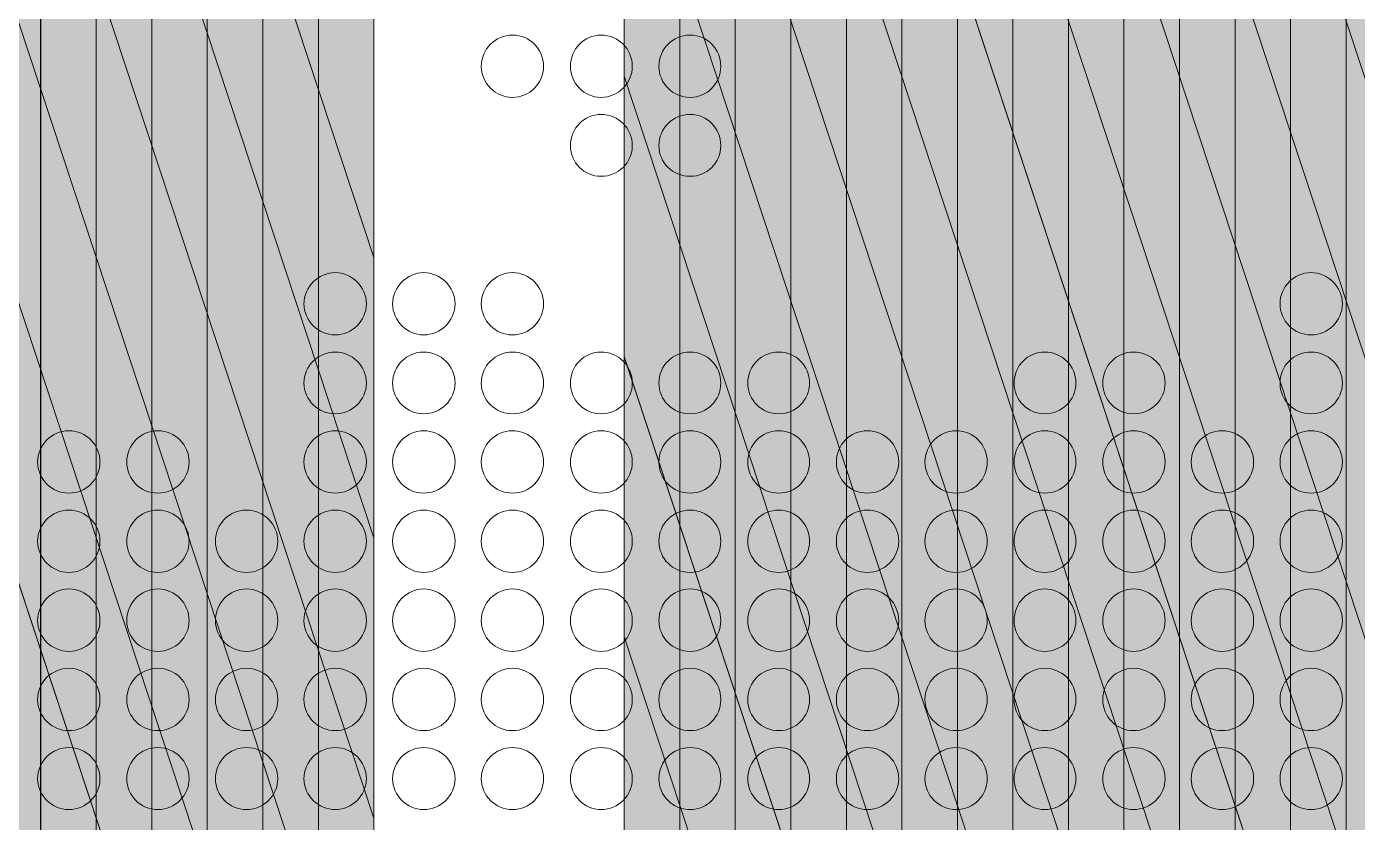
# Model space of a CAD drawing. Header units: inches. Extents: x 243 to 900, y -519 to -86.
# Drawn here: x 572.91 to 610.03, y -261.78 to -239.6 of the extents above; entities that cross this region are included whole.
import ezdxf

# ---------------------------------------------------------------- set-up
doc = ezdxf.new("R2010")
doc.units = ezdxf.units.IN
doc.header["$MEASUREMENT"] = 0
doc.layers.add('Layer 1', color=7, linetype='Continuous')

# ---------------------------------------------------------------- blocks, each defined once
blk = doc.blocks.new('block 3')
at = {"layer": 'Layer 1', "lineweight": 0}
blk.add_open_spline([(898.138, -484.267), (898.138, -494.991), (889.368, -503.763), (878.645, -503.763), (878.645, -503.763), (266.12, -503.763), (266.12, -503.763), (255.397, -503.763), (246.624, -494.991), (246.624, -484.267), (246.624, -484.267), (246.624, -108.507), (246.624, -108.507), (246.624, -97.783), (255.397, -89.011), (266.12, -89.011), (266.12, -89.011), (878.645, -89.011), (878.645, -89.011), (889.368, -89.011), (898.138, -97.783), (898.138, -108.507), (898.138, -108.507), (898.138, -484.267), (898.138, -484.267)], degree=3, knots=[0, 0, 0, 0, 1, 1, 1, 2, 2, 2, 3, 3, 3, 4, 4, 4, 5, 5, 5, 6, 6, 6, 7, 7, 7, 8, 8, 8, 8], dxfattribs=at)
blk = doc.blocks.new('block 2')
at = {"layer": 'Layer 1'}
blk.add_blockref('block 3', (0, 0), dxfattribs=at)
blk = doc.blocks.new('block 194')
at = {"layer": 'Layer 1', "lineweight": 0}
for points in [[(587.334, -240.703), (587.334, -241.174), (586.954, -241.569), (586.465, -241.569), (585.991, -241.569), (585.597, -241.174), (585.597, -240.703), (585.597, -240.228), (585.991, -239.831), (586.465, -239.831), (586.954, -239.831), (587.334, -240.228), (587.334, -240.703)], [(589.809, -240.703), (589.809, -241.174), (589.423, -241.569), (588.937, -241.569), (588.466, -241.569), (588.083, -241.174), (588.083, -240.703), (588.083, -240.228), (588.466, -239.831), (588.937, -239.831), (589.423, -239.831), (589.809, -240.228), (589.809, -240.703)], [(592.276, -240.703), (592.276, -241.174), (591.901, -241.569), (591.425, -241.569), (590.935, -241.569), (590.552, -241.174), (590.552, -240.703), (590.552, -240.228), (590.935, -239.831), (591.425, -239.831), (591.901, -239.831), (592.276, -240.228), (592.276, -240.703)]]:
    blk.add_open_spline(points, degree=3, knots=[0, 0, 0, 0, 1, 1, 1, 2, 2, 2, 3, 3, 3, 4, 4, 4, 4], dxfattribs=at)
blk = doc.blocks.new('block 195')
at = {"layer": 'Layer 1', "lineweight": 0}
for points in [[(589.809, -242.916), (589.809, -243.388), (589.423, -243.769), (588.937, -243.769), (588.466, -243.769), (588.083, -243.388), (588.083, -242.916), (588.083, -242.426), (588.466, -242.046), (588.937, -242.046), (589.423, -242.046), (589.809, -242.426), (589.809, -242.916)], [(592.276, -242.916), (592.276, -243.388), (591.901, -243.769), (591.425, -243.769), (590.935, -243.769), (590.552, -243.388), (590.552, -242.916), (590.552, -242.426), (590.935, -242.046), (591.425, -242.046), (591.901, -242.046), (592.276, -242.426), (592.276, -242.916)]]:
    blk.add_open_spline(points, degree=3, knots=[0, 0, 0, 0, 1, 1, 1, 2, 2, 2, 3, 3, 3, 4, 4, 4, 4], dxfattribs=at)
blk = doc.blocks.new('block 197')
at = {"layer": 'Layer 1', "lineweight": 0}
for points in [[(582.391, -247.325), (582.391, -247.797), (581.997, -248.193), (581.524, -248.193), (581.048, -248.193), (580.651, -247.797), (580.651, -247.325), (580.651, -246.852), (581.048, -246.455), (581.524, -246.455), (581.997, -246.455), (582.391, -246.852), (582.391, -247.325)], [(584.865, -247.325), (584.865, -247.797), (584.466, -248.193), (583.993, -248.193), (583.522, -248.193), (583.123, -247.797), (583.123, -247.325), (583.123, -246.852), (583.522, -246.455), (583.993, -246.455), (584.466, -246.455), (584.865, -246.852), (584.865, -247.325)], [(587.334, -247.325), (587.334, -247.797), (586.954, -248.193), (586.465, -248.193), (585.991, -248.193), (585.597, -247.797), (585.597, -247.325), (585.597, -246.852), (585.991, -246.455), (586.465, -246.455), (586.954, -246.455), (587.334, -246.852), (587.334, -247.325)], [(609.614, -247.325), (609.614, -247.797), (609.218, -248.193), (608.744, -248.193), (608.258, -248.193), (607.875, -247.797), (607.875, -247.325), (607.875, -246.852), (608.258, -246.455), (608.744, -246.455), (609.218, -246.455), (609.614, -246.852), (609.614, -247.325)]]:
    blk.add_open_spline(points, degree=3, knots=[0, 0, 0, 0, 1, 1, 1, 2, 2, 2, 3, 3, 3, 4, 4, 4, 4], dxfattribs=at)
blk = doc.blocks.new('block 198')
at = {"layer": 'Layer 1', "lineweight": 0}
for points in [[(582.391, -249.538), (582.391, -250.011), (581.997, -250.392), (581.524, -250.392), (581.048, -250.392), (580.651, -250.011), (580.651, -249.538), (580.651, -249.047), (581.048, -248.669), (581.524, -248.669), (581.997, -248.669), (582.391, -249.047), (582.391, -249.538)], [(584.865, -249.538), (584.865, -250.011), (584.466, -250.392), (583.993, -250.392), (583.522, -250.392), (583.123, -250.011), (583.123, -249.538), (583.123, -249.047), (583.522, -248.669), (583.993, -248.669), (584.466, -248.669), (584.865, -249.047), (584.865, -249.538)], [(587.334, -249.538), (587.334, -250.011), (586.954, -250.392), (586.465, -250.392), (585.991, -250.392), (585.597, -250.011), (585.597, -249.538), (585.597, -249.047), (585.991, -248.669), (586.465, -248.669), (586.954, -248.669), (587.334, -249.047), (587.334, -249.538)], [(589.809, -249.538), (589.809, -250.011), (589.423, -250.392), (588.937, -250.392), (588.466, -250.392), (588.083, -250.011), (588.083, -249.538), (588.083, -249.047), (588.466, -248.669), (588.937, -248.669), (589.423, -248.669), (589.809, -249.047), (589.809, -249.538)], [(592.276, -249.538), (592.276, -250.011), (591.901, -250.392), (591.425, -250.392), (590.935, -250.392), (590.552, -250.011), (590.552, -249.538), (590.552, -249.047), (590.935, -248.669), (591.425, -248.669), (591.901, -248.669), (592.276, -249.047), (592.276, -249.538)], [(594.753, -249.538), (594.753, -250.011), (594.37, -250.392), (593.897, -250.392), (593.41, -250.392), (593.03, -250.011), (593.03, -249.538), (593.03, -249.047), (593.41, -248.669), (593.897, -248.669), (594.37, -248.669), (594.753, -249.047), (594.753, -249.538)], [(602.182, -249.538), (602.182, -250.011), (601.799, -250.392), (601.31, -250.392), (600.839, -250.392), (600.459, -250.011), (600.459, -249.538), (600.459, -249.047), (600.839, -248.669), (601.31, -248.669), (601.799, -248.669), (602.182, -249.047), (602.182, -249.538)], [(604.67, -249.538), (604.67, -250.011), (604.274, -250.392), (603.785, -250.392), (603.314, -250.392), (602.931, -250.011), (602.931, -249.538), (602.931, -249.047), (603.314, -248.669), (603.785, -248.669), (604.274, -248.669), (604.67, -249.047), (604.67, -249.538)], [(609.614, -249.538), (609.614, -250.011), (609.218, -250.392), (608.744, -250.392), (608.258, -250.392), (607.875, -250.011), (607.875, -249.538), (607.875, -249.047), (608.258, -248.669), (608.744, -248.669), (609.218, -248.669), (609.614, -249.047), (609.614, -249.538)]]:
    blk.add_open_spline(points, degree=3, knots=[0, 0, 0, 0, 1, 1, 1, 2, 2, 2, 3, 3, 3, 4, 4, 4, 4], dxfattribs=at)
blk = doc.blocks.new('block 199')
at = {"layer": 'Layer 1', "lineweight": 0}
for points in [[(574.961, -251.734), (574.961, -252.221), (574.578, -252.604), (574.091, -252.604), (573.618, -252.604), (573.222, -252.221), (573.222, -251.734), (573.222, -251.261), (573.618, -250.864), (574.091, -250.864), (574.578, -250.864), (574.961, -251.261), (574.961, -251.734)], [(577.447, -251.734), (577.447, -252.221), (577.053, -252.604), (576.577, -252.604), (576.088, -252.604), (575.71, -252.221), (575.71, -251.734), (575.71, -251.261), (576.088, -250.864), (576.577, -250.864), (577.053, -250.864), (577.447, -251.261), (577.447, -251.734)], [(582.391, -251.734), (582.391, -252.221), (581.997, -252.604), (581.524, -252.604), (581.048, -252.604), (580.651, -252.221), (580.651, -251.734), (580.651, -251.261), (581.048, -250.864), (581.524, -250.864), (581.997, -250.864), (582.391, -251.261), (582.391, -251.734)], [(584.865, -251.734), (584.865, -252.221), (584.466, -252.604), (583.993, -252.604), (583.522, -252.604), (583.123, -252.221), (583.123, -251.734), (583.123, -251.261), (583.522, -250.864), (583.993, -250.864), (584.466, -250.864), (584.865, -251.261), (584.865, -251.734)], [(587.334, -251.734), (587.334, -252.221), (586.954, -252.604), (586.465, -252.604), (585.991, -252.604), (585.597, -252.221), (585.597, -251.734), (585.597, -251.261), (585.991, -250.864), (586.465, -250.864), (586.954, -250.864), (587.334, -251.261), (587.334, -251.734)], [(589.809, -251.734), (589.809, -252.221), (589.423, -252.604), (588.937, -252.604), (588.466, -252.604), (588.083, -252.221), (588.083, -251.734), (588.083, -251.261), (588.466, -250.864), (588.937, -250.864), (589.423, -250.864), (589.809, -251.261), (589.809, -251.734)], [(592.276, -251.734), (592.276, -252.221), (591.901, -252.604), (591.425, -252.604), (590.935, -252.604), (590.552, -252.221), (590.552, -251.734), (590.552, -251.261), (590.935, -250.864), (591.425, -250.864), (591.901, -250.864), (592.276, -251.261), (592.276, -251.734)], [(594.753, -251.734), (594.753, -252.221), (594.37, -252.604), (593.897, -252.604), (593.41, -252.604), (593.03, -252.221), (593.03, -251.734), (593.03, -251.261), (593.41, -250.864), (593.897, -250.864), (594.37, -250.864), (594.753, -251.261), (594.753, -251.734)], [(597.241, -251.734), (597.241, -252.221), (596.844, -252.604), (596.369, -252.604), (595.88, -252.604), (595.501, -252.221), (595.501, -251.734), (595.501, -251.261), (595.88, -250.864), (596.369, -250.864), (596.844, -250.864), (597.241, -251.261), (597.241, -251.734)], [(599.71, -251.734), (599.71, -252.221), (599.33, -252.604), (598.841, -252.604), (598.367, -252.604), (597.971, -252.221), (597.971, -251.734), (597.971, -251.261), (598.367, -250.864), (598.841, -250.864), (599.33, -250.864), (599.71, -251.261), (599.71, -251.734)], [(602.182, -251.734), (602.182, -252.221), (601.799, -252.604), (601.31, -252.604), (600.839, -252.604), (600.459, -252.221), (600.459, -251.734), (600.459, -251.261), (600.839, -250.864), (601.31, -250.864), (601.799, -250.864), (602.182, -251.261), (602.182, -251.734)], [(604.67, -251.734), (604.67, -252.221), (604.274, -252.604), (603.785, -252.604), (603.314, -252.604), (602.931, -252.221), (602.931, -251.734), (602.931, -251.261), (603.314, -250.864), (603.785, -250.864), (604.274, -250.864), (604.67, -251.261), (604.67, -251.734)], [(607.14, -251.734), (607.14, -252.221), (606.746, -252.604), (606.257, -252.604), (605.781, -252.604), (605.4, -252.221), (605.4, -251.734), (605.4, -251.261), (605.781, -250.864), (606.257, -250.864), (606.746, -250.864), (607.14, -251.261), (607.14, -251.734)], [(609.614, -251.734), (609.614, -252.221), (609.218, -252.604), (608.744, -252.604), (608.258, -252.604), (607.875, -252.221), (607.875, -251.734), (607.875, -251.261), (608.258, -250.864), (608.744, -250.864), (609.218, -250.864), (609.614, -251.261), (609.614, -251.734)]]:
    blk.add_open_spline(points, degree=3, knots=[0, 0, 0, 0, 1, 1, 1, 2, 2, 2, 3, 3, 3, 4, 4, 4, 4], dxfattribs=at)
blk = doc.blocks.new('block 200')
at = {"layer": 'Layer 1', "lineweight": 0}
for points in [[(574.961, -253.946), (574.961, -254.42), (574.578, -254.815), (574.091, -254.815), (573.618, -254.815), (573.222, -254.42), (573.222, -253.946), (573.222, -253.46), (573.618, -253.077), (574.091, -253.077), (574.578, -253.077), (574.961, -253.46), (574.961, -253.946)], [(577.447, -253.946), (577.447, -254.42), (577.053, -254.815), (576.577, -254.815), (576.088, -254.815), (575.71, -254.42), (575.71, -253.946), (575.71, -253.46), (576.088, -253.077), (576.577, -253.077), (577.053, -253.077), (577.447, -253.46), (577.447, -253.946)], [(579.921, -253.946), (579.921, -254.42), (579.525, -254.815), (579.049, -254.815), (578.562, -254.815), (578.182, -254.42), (578.182, -253.946), (578.182, -253.46), (578.562, -253.077), (579.049, -253.077), (579.525, -253.077), (579.921, -253.46), (579.921, -253.946)], [(582.391, -253.946), (582.391, -254.42), (581.997, -254.815), (581.524, -254.815), (581.048, -254.815), (580.651, -254.42), (580.651, -253.946), (580.651, -253.46), (581.048, -253.077), (581.524, -253.077), (581.997, -253.077), (582.391, -253.46), (582.391, -253.946)], [(584.865, -253.946), (584.865, -254.42), (584.466, -254.815), (583.993, -254.815), (583.522, -254.815), (583.123, -254.42), (583.123, -253.946), (583.123, -253.46), (583.522, -253.077), (583.993, -253.077), (584.466, -253.077), (584.865, -253.46), (584.865, -253.946)], [(587.334, -253.946), (587.334, -254.42), (586.954, -254.815), (586.465, -254.815), (585.991, -254.815), (585.597, -254.42), (585.597, -253.946), (585.597, -253.46), (585.991, -253.077), (586.465, -253.077), (586.954, -253.077), (587.334, -253.46), (587.334, -253.946)], [(589.809, -253.946), (589.809, -254.42), (589.423, -254.815), (588.937, -254.815), (588.466, -254.815), (588.083, -254.42), (588.083, -253.946), (588.083, -253.46), (588.466, -253.077), (588.937, -253.077), (589.423, -253.077), (589.809, -253.46), (589.809, -253.946)], [(592.276, -253.946), (592.276, -254.42), (591.901, -254.815), (591.425, -254.815), (590.935, -254.815), (590.552, -254.42), (590.552, -253.946), (590.552, -253.46), (590.935, -253.077), (591.425, -253.077), (591.901, -253.077), (592.276, -253.46), (592.276, -253.946)], [(594.753, -253.946), (594.753, -254.42), (594.37, -254.815), (593.897, -254.815), (593.41, -254.815), (593.03, -254.42), (593.03, -253.946), (593.03, -253.46), (593.41, -253.077), (593.897, -253.077), (594.37, -253.077), (594.753, -253.46), (594.753, -253.946)], [(597.241, -253.946), (597.241, -254.42), (596.844, -254.815), (596.369, -254.815), (595.88, -254.815), (595.501, -254.42), (595.501, -253.946), (595.501, -253.46), (595.88, -253.077), (596.369, -253.077), (596.844, -253.077), (597.241, -253.46), (597.241, -253.946)], [(599.71, -253.946), (599.71, -254.42), (599.33, -254.815), (598.841, -254.815), (598.367, -254.815), (597.971, -254.42), (597.971, -253.946), (597.971, -253.46), (598.367, -253.077), (598.841, -253.077), (599.33, -253.077), (599.71, -253.46), (599.71, -253.946)], [(602.182, -253.946), (602.182, -254.42), (601.799, -254.815), (601.31, -254.815), (600.839, -254.815), (600.459, -254.42), (600.459, -253.946), (600.459, -253.46), (600.839, -253.077), (601.31, -253.077), (601.799, -253.077), (602.182, -253.46), (602.182, -253.946)], [(604.67, -253.946), (604.67, -254.42), (604.274, -254.815), (603.785, -254.815), (603.314, -254.815), (602.931, -254.42), (602.931, -253.946), (602.931, -253.46), (603.314, -253.077), (603.785, -253.077), (604.274, -253.077), (604.67, -253.46), (604.67, -253.946)], [(607.14, -253.946), (607.14, -254.42), (606.746, -254.815), (606.257, -254.815), (605.781, -254.815), (605.4, -254.42), (605.4, -253.946), (605.4, -253.46), (605.781, -253.077), (606.257, -253.077), (606.746, -253.077), (607.14, -253.46), (607.14, -253.946)], [(609.614, -253.946), (609.614, -254.42), (609.218, -254.815), (608.744, -254.815), (608.258, -254.815), (607.875, -254.42), (607.875, -253.946), (607.875, -253.46), (608.258, -253.077), (608.744, -253.077), (609.218, -253.077), (609.614, -253.46), (609.614, -253.946)]]:
    blk.add_open_spline(points, degree=3, knots=[0, 0, 0, 0, 1, 1, 1, 2, 2, 2, 3, 3, 3, 4, 4, 4, 4], dxfattribs=at)
blk = doc.blocks.new('block 201')
at = {"layer": 'Layer 1', "lineweight": 0}
for points in [[(574.961, -256.161), (574.961, -256.634), (574.578, -257.015), (574.091, -257.015), (573.618, -257.015), (573.222, -256.634), (573.222, -256.161), (573.222, -255.672), (573.618, -255.275), (574.091, -255.275), (574.578, -255.275), (574.961, -255.672), (574.961, -256.161)], [(577.447, -256.161), (577.447, -256.634), (577.053, -257.015), (576.577, -257.015), (576.088, -257.015), (575.71, -256.634), (575.71, -256.161), (575.71, -255.672), (576.088, -255.275), (576.577, -255.275), (577.053, -255.275), (577.447, -255.672), (577.447, -256.161)], [(579.921, -256.161), (579.921, -256.634), (579.525, -257.015), (579.049, -257.015), (578.562, -257.015), (578.182, -256.634), (578.182, -256.161), (578.182, -255.672), (578.562, -255.275), (579.049, -255.275), (579.525, -255.275), (579.921, -255.672), (579.921, -256.161)], [(582.391, -256.161), (582.391, -256.634), (581.997, -257.015), (581.524, -257.015), (581.048, -257.015), (580.651, -256.634), (580.651, -256.161), (580.651, -255.672), (581.048, -255.275), (581.524, -255.275), (581.997, -255.275), (582.391, -255.672), (582.391, -256.161)], [(584.865, -256.161), (584.865, -256.634), (584.466, -257.015), (583.993, -257.015), (583.522, -257.015), (583.123, -256.634), (583.123, -256.161), (583.123, -255.672), (583.522, -255.275), (583.993, -255.275), (584.466, -255.275), (584.865, -255.672), (584.865, -256.161)], [(587.334, -256.161), (587.334, -256.634), (586.954, -257.015), (586.465, -257.015), (585.991, -257.015), (585.597, -256.634), (585.597, -256.161), (585.597, -255.672), (585.991, -255.275), (586.465, -255.275), (586.954, -255.275), (587.334, -255.672), (587.334, -256.161)], [(589.809, -256.161), (589.809, -256.634), (589.423, -257.015), (588.937, -257.015), (588.466, -257.015), (588.083, -256.634), (588.083, -256.161), (588.083, -255.672), (588.466, -255.275), (588.937, -255.275), (589.423, -255.275), (589.809, -255.672), (589.809, -256.161)], [(592.276, -256.161), (592.276, -256.634), (591.901, -257.015), (591.425, -257.015), (590.935, -257.015), (590.552, -256.634), (590.552, -256.161), (590.552, -255.672), (590.935, -255.275), (591.425, -255.275), (591.901, -255.275), (592.276, -255.672), (592.276, -256.161)], [(594.753, -256.161), (594.753, -256.634), (594.37, -257.015), (593.897, -257.015), (593.41, -257.015), (593.03, -256.634), (593.03, -256.161), (593.03, -255.672), (593.41, -255.275), (593.897, -255.275), (594.37, -255.275), (594.753, -255.672), (594.753, -256.161)], [(597.241, -256.161), (597.241, -256.634), (596.844, -257.015), (596.369, -257.015), (595.88, -257.015), (595.501, -256.634), (595.501, -256.161), (595.501, -255.672), (595.88, -255.275), (596.369, -255.275), (596.844, -255.275), (597.241, -255.672), (597.241, -256.161)], [(599.71, -256.161), (599.71, -256.634), (599.33, -257.015), (598.841, -257.015), (598.367, -257.015), (597.971, -256.634), (597.971, -256.161), (597.971, -255.672), (598.367, -255.275), (598.841, -255.275), (599.33, -255.275), (599.71, -255.672), (599.71, -256.161)], [(602.182, -256.161), (602.182, -256.634), (601.799, -257.015), (601.31, -257.015), (600.839, -257.015), (600.459, -256.634), (600.459, -256.161), (600.459, -255.672), (600.839, -255.275), (601.31, -255.275), (601.799, -255.275), (602.182, -255.672), (602.182, -256.161)], [(604.67, -256.161), (604.67, -256.634), (604.274, -257.015), (603.785, -257.015), (603.314, -257.015), (602.931, -256.634), (602.931, -256.161), (602.931, -255.672), (603.314, -255.275), (603.785, -255.275), (604.274, -255.275), (604.67, -255.672), (604.67, -256.161)], [(607.14, -256.161), (607.14, -256.634), (606.746, -257.015), (606.257, -257.015), (605.781, -257.015), (605.4, -256.634), (605.4, -256.161), (605.4, -255.672), (605.781, -255.275), (606.257, -255.275), (606.746, -255.275), (607.14, -255.672), (607.14, -256.161)], [(609.614, -256.161), (609.614, -256.634), (609.218, -257.015), (608.744, -257.015), (608.258, -257.015), (607.875, -256.634), (607.875, -256.161), (607.875, -255.672), (608.258, -255.275), (608.744, -255.275), (609.218, -255.275), (609.614, -255.672), (609.614, -256.161)]]:
    blk.add_open_spline(points, degree=3, knots=[0, 0, 0, 0, 1, 1, 1, 2, 2, 2, 3, 3, 3, 4, 4, 4, 4], dxfattribs=at)
blk = doc.blocks.new('block 202')
at = {"layer": 'Layer 1', "lineweight": 0}
for points in [[(574.961, -258.357), (574.961, -258.844), (574.578, -259.226), (574.091, -259.226), (573.618, -259.226), (573.222, -258.844), (573.222, -258.357), (573.222, -257.869), (573.618, -257.488), (574.091, -257.488), (574.578, -257.488), (574.961, -257.869), (574.961, -258.357)], [(577.447, -258.357), (577.447, -258.844), (577.053, -259.226), (576.577, -259.226), (576.088, -259.226), (575.71, -258.844), (575.71, -258.357), (575.71, -257.869), (576.088, -257.488), (576.577, -257.488), (577.053, -257.488), (577.447, -257.869), (577.447, -258.357)], [(579.921, -258.357), (579.921, -258.844), (579.525, -259.226), (579.049, -259.226), (578.562, -259.226), (578.182, -258.844), (578.182, -258.357), (578.182, -257.869), (578.562, -257.488), (579.049, -257.488), (579.525, -257.488), (579.921, -257.869), (579.921, -258.357)], [(582.391, -258.357), (582.391, -258.844), (581.997, -259.226), (581.524, -259.226), (581.048, -259.226), (580.651, -258.844), (580.651, -258.357), (580.651, -257.869), (581.048, -257.488), (581.524, -257.488), (581.997, -257.488), (582.391, -257.869), (582.391, -258.357)], [(584.865, -258.357), (584.865, -258.844), (584.466, -259.226), (583.993, -259.226), (583.522, -259.226), (583.123, -258.844), (583.123, -258.357), (583.123, -257.869), (583.522, -257.488), (583.993, -257.488), (584.466, -257.488), (584.865, -257.869), (584.865, -258.357)], [(587.334, -258.357), (587.334, -258.844), (586.954, -259.226), (586.465, -259.226), (585.991, -259.226), (585.597, -258.844), (585.597, -258.357), (585.597, -257.869), (585.991, -257.488), (586.465, -257.488), (586.954, -257.488), (587.334, -257.869), (587.334, -258.357)], [(589.809, -258.357), (589.809, -258.844), (589.423, -259.226), (588.937, -259.226), (588.466, -259.226), (588.083, -258.844), (588.083, -258.357), (588.083, -257.869), (588.466, -257.488), (588.937, -257.488), (589.423, -257.488), (589.809, -257.869), (589.809, -258.357)], [(592.276, -258.357), (592.276, -258.844), (591.901, -259.226), (591.425, -259.226), (590.935, -259.226), (590.552, -258.844), (590.552, -258.357), (590.552, -257.869), (590.935, -257.488), (591.425, -257.488), (591.901, -257.488), (592.276, -257.869), (592.276, -258.357)], [(594.753, -258.357), (594.753, -258.844), (594.37, -259.226), (593.897, -259.226), (593.41, -259.226), (593.03, -258.844), (593.03, -258.357), (593.03, -257.869), (593.41, -257.488), (593.897, -257.488), (594.37, -257.488), (594.753, -257.869), (594.753, -258.357)], [(597.241, -258.357), (597.241, -258.844), (596.844, -259.226), (596.369, -259.226), (595.88, -259.226), (595.501, -258.844), (595.501, -258.357), (595.501, -257.869), (595.88, -257.488), (596.369, -257.488), (596.844, -257.488), (597.241, -257.869), (597.241, -258.357)], [(599.71, -258.357), (599.71, -258.844), (599.33, -259.226), (598.841, -259.226), (598.367, -259.226), (597.971, -258.844), (597.971, -258.357), (597.971, -257.869), (598.367, -257.488), (598.841, -257.488), (599.33, -257.488), (599.71, -257.869), (599.71, -258.357)], [(602.182, -258.357), (602.182, -258.844), (601.799, -259.226), (601.31, -259.226), (600.839, -259.226), (600.459, -258.844), (600.459, -258.357), (600.459, -257.869), (600.839, -257.488), (601.31, -257.488), (601.799, -257.488), (602.182, -257.869), (602.182, -258.357)], [(604.67, -258.357), (604.67, -258.844), (604.274, -259.226), (603.785, -259.226), (603.314, -259.226), (602.931, -258.844), (602.931, -258.357), (602.931, -257.869), (603.314, -257.488), (603.785, -257.488), (604.274, -257.488), (604.67, -257.869), (604.67, -258.357)], [(607.14, -258.357), (607.14, -258.844), (606.746, -259.226), (606.257, -259.226), (605.781, -259.226), (605.4, -258.844), (605.4, -258.357), (605.4, -257.869), (605.781, -257.488), (606.257, -257.488), (606.746, -257.488), (607.14, -257.869), (607.14, -258.357)], [(609.614, -258.357), (609.614, -258.844), (609.218, -259.226), (608.744, -259.226), (608.258, -259.226), (607.875, -258.844), (607.875, -258.357), (607.875, -257.869), (608.258, -257.488), (608.744, -257.488), (609.218, -257.488), (609.614, -257.869), (609.614, -258.357)]]:
    blk.add_open_spline(points, degree=3, knots=[0, 0, 0, 0, 1, 1, 1, 2, 2, 2, 3, 3, 3, 4, 4, 4, 4], dxfattribs=at)
blk = doc.blocks.new('block 203')
at = {"layer": 'Layer 1', "lineweight": 0}
for points in [[(574.961, -260.568), (574.961, -261.041), (574.578, -261.425), (574.091, -261.425), (573.618, -261.425), (573.222, -261.041), (573.222, -260.568), (573.222, -260.082), (573.618, -259.699), (574.091, -259.699), (574.578, -259.699), (574.961, -260.082), (574.961, -260.568)], [(577.447, -260.568), (577.447, -261.041), (577.053, -261.425), (576.577, -261.425), (576.088, -261.425), (575.71, -261.041), (575.71, -260.568), (575.71, -260.082), (576.088, -259.699), (576.577, -259.699), (577.053, -259.699), (577.447, -260.082), (577.447, -260.568)], [(579.921, -260.568), (579.921, -261.041), (579.525, -261.425), (579.049, -261.425), (578.562, -261.425), (578.182, -261.041), (578.182, -260.568), (578.182, -260.082), (578.562, -259.699), (579.049, -259.699), (579.525, -259.699), (579.921, -260.082), (579.921, -260.568)], [(582.391, -260.568), (582.391, -261.041), (581.997, -261.425), (581.524, -261.425), (581.048, -261.425), (580.651, -261.041), (580.651, -260.568), (580.651, -260.082), (581.048, -259.699), (581.524, -259.699), (581.997, -259.699), (582.391, -260.082), (582.391, -260.568)], [(584.865, -260.568), (584.865, -261.041), (584.466, -261.425), (583.993, -261.425), (583.522, -261.425), (583.123, -261.041), (583.123, -260.568), (583.123, -260.082), (583.522, -259.699), (583.993, -259.699), (584.466, -259.699), (584.865, -260.082), (584.865, -260.568)], [(587.334, -260.568), (587.334, -261.041), (586.954, -261.425), (586.465, -261.425), (585.991, -261.425), (585.597, -261.041), (585.597, -260.568), (585.597, -260.082), (585.991, -259.699), (586.465, -259.699), (586.954, -259.699), (587.334, -260.082), (587.334, -260.568)], [(589.809, -260.568), (589.809, -261.041), (589.423, -261.425), (588.937, -261.425), (588.466, -261.425), (588.083, -261.041), (588.083, -260.568), (588.083, -260.082), (588.466, -259.699), (588.937, -259.699), (589.423, -259.699), (589.809, -260.082), (589.809, -260.568)], [(592.276, -260.568), (592.276, -261.041), (591.901, -261.425), (591.425, -261.425), (590.935, -261.425), (590.552, -261.041), (590.552, -260.568), (590.552, -260.082), (590.935, -259.699), (591.425, -259.699), (591.901, -259.699), (592.276, -260.082), (592.276, -260.568)], [(594.753, -260.568), (594.753, -261.041), (594.37, -261.425), (593.897, -261.425), (593.41, -261.425), (593.03, -261.041), (593.03, -260.568), (593.03, -260.082), (593.41, -259.699), (593.897, -259.699), (594.37, -259.699), (594.753, -260.082), (594.753, -260.568)], [(597.241, -260.568), (597.241, -261.041), (596.844, -261.425), (596.369, -261.425), (595.88, -261.425), (595.501, -261.041), (595.501, -260.568), (595.501, -260.082), (595.88, -259.699), (596.369, -259.699), (596.844, -259.699), (597.241, -260.082), (597.241, -260.568)], [(599.71, -260.568), (599.71, -261.041), (599.33, -261.425), (598.841, -261.425), (598.367, -261.425), (597.971, -261.041), (597.971, -260.568), (597.971, -260.082), (598.367, -259.699), (598.841, -259.699), (599.33, -259.699), (599.71, -260.082), (599.71, -260.568)], [(602.182, -260.568), (602.182, -261.041), (601.799, -261.425), (601.31, -261.425), (600.839, -261.425), (600.459, -261.041), (600.459, -260.568), (600.459, -260.082), (600.839, -259.699), (601.31, -259.699), (601.799, -259.699), (602.182, -260.082), (602.182, -260.568)], [(604.67, -260.568), (604.67, -261.041), (604.274, -261.425), (603.785, -261.425), (603.314, -261.425), (602.931, -261.041), (602.931, -260.568), (602.931, -260.082), (603.314, -259.699), (603.785, -259.699), (604.274, -259.699), (604.67, -260.082), (604.67, -260.568)], [(607.14, -260.568), (607.14, -261.041), (606.746, -261.425), (606.257, -261.425), (605.781, -261.425), (605.4, -261.041), (605.4, -260.568), (605.4, -260.082), (605.781, -259.699), (606.257, -259.699), (606.746, -259.699), (607.14, -260.082), (607.14, -260.568)], [(609.614, -260.568), (609.614, -261.041), (609.218, -261.425), (608.744, -261.425), (608.258, -261.425), (607.875, -261.041), (607.875, -260.568), (607.875, -260.082), (608.258, -259.699), (608.744, -259.699), (609.218, -259.699), (609.614, -260.082), (609.614, -260.568)]]:
    blk.add_open_spline(points, degree=3, knots=[0, 0, 0, 0, 1, 1, 1, 2, 2, 2, 3, 3, 3, 4, 4, 4, 4], dxfattribs=at)
blk = doc.blocks.new('block 150')
at = {"layer": 'Layer 1'}
for name in ['block 194', 'block 195', 'block 197', 'block 198', 'block 199', 'block 200', 'block 201', 'block 202', 'block 203']:
    blk.add_blockref(name, (0, 0), dxfattribs=at)
blk = doc.blocks.new('block 149')
at = {"layer": 'Layer 1'}
blk.add_blockref('block 150', (0, 0), dxfattribs=at)
blk = doc.blocks.new('block 4')
at = {"layer": 'Layer 1'}
blk.add_blockref('block 149', (0, 0), dxfattribs=at)
blk = doc.blocks.new('block 286')
at = {"layer": 'Layer 1', "true_color": 0x1171b8}
h = blk.add_hatch(color=152, dxfattribs=at)
h.dxf.hatch_style = 2
h.paths.add_polyline_path([(582.602, -292.937), (541.057, -167.13), (543.64, -167.13), (582.602, -285.122)])
at = {"layer": 'Layer 1', "true_color": 0x1470b7}
h = blk.add_hatch(color=152, dxfattribs=at)
h.dxf.hatch_style = 2
h.paths.add_polyline_path([(582.602, -285.12), (543.64, -167.13), (546.22, -167.13), (582.602, -277.304)])
at = {"layer": 'Layer 1', "true_color": 0x136fb7}
h = blk.add_hatch(color=152, dxfattribs=at)
h.dxf.hatch_style = 2
h.paths.add_polyline_path([(582.602, -277.304), (546.22, -167.13), (548.8, -167.13), (582.602, -269.487)])
at = {"layer": 'Layer 1', "true_color": 0x166eb6}
h = blk.add_hatch(color=152, dxfattribs=at)
h.dxf.hatch_style = 2
h.paths.add_polyline_path([(582.602, -269.487), (548.8, -167.129), (551.383, -167.129), (582.602, -261.671)])
at = {"layer": 'Layer 1', "true_color": 0x126db5}
h = blk.add_hatch(color=152, dxfattribs=at)
h.dxf.hatch_style = 2
h.paths.add_polyline_path([(582.602, -261.671), (551.383, -167.129), (553.964, -167.129), (582.602, -253.854)])
at = {"layer": 'Layer 1', "true_color": 0x116cb4}
h = blk.add_hatch(color=152, dxfattribs=at)
h.dxf.hatch_style = 2
h.paths.add_polyline_path([(582.602, -253.854), (553.964, -167.128), (556.544, -167.128), (582.602, -246.037)])
at = {"layer": 'Layer 1', "true_color": 0x106bb4}
h = blk.add_hatch(color=152, dxfattribs=at)
h.dxf.hatch_style = 2
h.paths.add_polyline_path([(582.602, -246.036), (556.544, -167.13), (559.127, -167.13), (582.602, -238.221)])
at = {"layer": 'Layer 1', "lineweight": 0}
for points in [[(582.602, -292.937), (541.057, -167.13), (543.64, -167.13), (582.602, -285.122), (582.602, -292.937)], [(582.602, -285.12), (543.64, -167.13), (546.22, -167.13), (582.602, -277.304), (582.602, -285.12)], [(582.602, -277.304), (546.22, -167.13), (548.8, -167.13), (582.602, -269.487), (582.602, -277.304)], [(582.602, -269.487), (548.8, -167.129), (551.383, -167.129), (582.602, -261.671), (582.602, -269.487)], [(582.602, -261.671), (551.383, -167.129), (553.964, -167.129), (582.602, -253.854), (582.602, -261.671)], [(582.602, -253.854), (553.964, -167.128), (556.544, -167.128), (582.602, -246.037), (582.602, -253.854)], [(582.602, -246.036), (556.544, -167.13), (559.127, -167.13), (582.602, -238.221), (582.602, -246.036)]]:
    blk.add_lwpolyline(points, dxfattribs=at)
blk.add_open_spline([(481.091, -199.266), (481.091, -199.266), (582.602, -199.266), (582.602, -199.266), (582.602, -199.266), (582.602, -167.129), (582.602, -167.129), (582.602, -167.129), (476.726, -167.129), (476.726, -167.129), (455.041, -167.129), (437.462, -184.708), (437.462, -206.393), (437.462, -206.393), (437.462, -215.646), (437.462, -215.646), (437.462, -224.775), (440.587, -233.174), (445.814, -239.84), (440.587, -246.511), (437.462, -254.905), (437.462, -264.037), (437.462, -264.037), (437.462, -273.289), (437.462, -273.289), (437.462, -294.974), (455.041, -312.553), (476.726, -312.553), (476.726, -312.553), (552.507, -312.553), (552.507, -312.553), (552.507, -312.553), (557.61, -312.553), (557.61, -312.553), (557.61, -312.553), (582.602, -312.553), (582.602, -312.553), (582.602, -312.553), (582.602, -205.692), (582.602, -205.692), (582.602, -205.692), (552.507, -205.692), (552.507, -205.692), (552.507, -205.692), (552.507, -280.885), (552.507, -280.885), (552.507, -280.885), (481.091, -280.885), (481.091, -280.885), (474.328, -280.885), (468.85, -275.403), (468.85, -268.641), (468.85, -261.879), (474.328, -256.399), (481.091, -256.399), (481.091, -256.399), (544.345, -256.399), (544.345, -256.399), (544.345, -256.399), (544.345, -223.751), (544.345, -223.751), (544.345, -223.751), (481.091, -223.751), (481.091, -223.751), (474.328, -223.751), (468.85, -218.27), (468.85, -211.507), (468.85, -204.748), (474.328, -199.266), (481.091, -199.266)], degree=3, knots=[0, 0, 0, 0, 1, 1, 1, 2, 2, 2, 3, 3, 3, 4, 4, 4, 5, 5, 5, 6, 6, 6, 7, 7, 7, 8, 8, 8, 9, 9, 9, 10, 10, 10, 11, 11, 11, 12, 12, 12, 13, 13, 13, 14, 14, 14, 15, 15, 15, 16, 16, 16, 17, 17, 17, 18, 18, 18, 19, 19, 19, 20, 20, 20, 21, 21, 21, 22, 22, 22, 23, 23, 23, 23], dxfattribs=at)
blk = doc.blocks.new('block 285')
at = {"layer": 'Layer 1', "lineweight": 0}
blk.add_lwpolyline([(437.462, -312.553), (582.602, -312.553), (582.602, -167.129), (437.462, -167.129), (437.462, -312.553)], dxfattribs=at)
at = {"layer": 'Layer 1'}
blk.add_blockref('block 286', (0, 0), dxfattribs=at)
blk = doc.blocks.new('block 284')
at = {"layer": 'Layer 1'}
blk.add_blockref('block 285', (0, 0), dxfattribs=at)
blk = doc.blocks.new('block 288')
at = {"layer": 'Layer 1', "true_color": 0x1063af}
h = blk.add_hatch(color=144, dxfattribs=at)
h.dxf.hatch_style = 2
h.paths.add_polyline_path([(573.309, -312.553), (571.76, -312.553), (571.76, -207.908), (573.309, -207.908)])
at = {"layer": 'Layer 1', "true_color": 0x0f63ac}
h = blk.add_hatch(color=144, dxfattribs=at)
h.dxf.hatch_style = 2
h.paths.add_polyline_path([(574.856, -312.553), (573.306, -312.553), (573.306, -207.908), (574.856, -207.908)])
at = {"layer": 'Layer 1', "true_color": 0x0e61ad}
h = blk.add_hatch(color=144, dxfattribs=at)
h.dxf.hatch_style = 2
h.paths.add_polyline_path([(576.405, -312.553), (574.856, -312.553), (574.856, -207.908), (576.405, -207.908)])
at = {"layer": 'Layer 1', "true_color": 0x1261ab}
h = blk.add_hatch(color=144, dxfattribs=at)
h.dxf.hatch_style = 2
h.paths.add_polyline_path([(577.954, -312.553), (576.405, -312.553), (576.405, -207.908), (577.954, -207.908)])
at = {"layer": 'Layer 1', "true_color": 0x145fac}
h = blk.add_hatch(color=144, dxfattribs=at)
h.dxf.hatch_style = 2
h.paths.add_polyline_path([(579.504, -312.553), (577.954, -312.553), (577.954, -207.908), (579.504, -207.908)])
at = {"layer": 'Layer 1', "true_color": 0x105fa9}
h = blk.add_hatch(color=144, dxfattribs=at)
h.dxf.hatch_style = 2
h.paths.add_polyline_path([(581.053, -312.553), (579.504, -312.553), (579.504, -207.908), (581.053, -207.908)])
at = {"layer": 'Layer 1', "true_color": 0x0c5fa9}
h = blk.add_hatch(color=144, dxfattribs=at)
h.dxf.hatch_style = 2
h.paths.add_polyline_path([(582.602, -312.553), (581.053, -312.553), (581.053, -207.908), (582.602, -207.908)])
h = blk.add_hatch(color=144, dxfattribs=at)
h.dxf.hatch_style = 2
edge = h.paths.add_edge_path()
edge.add_spline(control_points=[(582.602, -312.554), (582.602, -312.554), (582.602, -207.909), (582.602, -207.909), (582.602, -207.909), (582.602, -312.554), (582.602, -312.554)], knot_values=[0, 0, 0, 0, 1, 1, 1, 2, 2, 2, 2], degree=3, periodic=1)
at = {"layer": 'Layer 1', "lineweight": 0}
for points in [[(573.309, -312.553), (571.76, -312.553), (571.76, -207.908), (573.309, -207.908), (573.309, -312.553)], [(574.856, -312.553), (573.306, -312.553), (573.306, -207.908), (574.856, -207.908), (574.856, -312.553)], [(576.405, -312.553), (574.856, -312.553), (574.856, -207.908), (576.405, -207.908), (576.405, -312.553)], [(577.954, -312.553), (576.405, -312.553), (576.405, -207.908), (577.954, -207.908), (577.954, -312.553)], [(579.504, -312.553), (577.954, -312.553), (577.954, -207.908), (579.504, -207.908), (579.504, -312.553)], [(581.053, -312.553), (579.504, -312.553), (579.504, -207.908), (581.053, -207.908), (581.053, -312.553)], [(582.602, -312.553), (581.053, -312.553), (581.053, -207.908), (582.602, -207.908), (582.602, -312.553)]]:
    blk.add_lwpolyline(points, dxfattribs=at)
for points, knots in [([(552.507, -235.312), (552.507, -235.312), (552.507, -280.885), (552.507, -280.885), (552.507, -280.885), (481.091, -280.885), (481.091, -280.885), (474.328, -280.885), (468.848, -275.403), (468.848, -268.644), (468.848, -265.207), (470.267, -262.107), (472.549, -259.882), (472.499, -259.882), (472.449, -259.882), (472.398, -259.882), (460.667, -259.882), (449.272, -258.458), (438.367, -255.792), (437.796, -258.456), (437.462, -261.207), (437.462, -264.037), (437.462, -264.037), (437.462, -273.289), (437.462, -273.289), (437.462, -294.976), (455.041, -312.553), (476.726, -312.553), (476.726, -312.553), (552.507, -312.553), (552.507, -312.553), (552.507, -312.553), (557.61, -312.553), (557.61, -312.553), (557.61, -312.553), (582.602, -312.553), (582.602, -312.553), (582.602, -312.553), (582.602, -207.908), (582.602, -207.908), (573.938, -218.409), (563.796, -227.647), (552.507, -235.312)], [0, 0, 0, 0, 1, 1, 1, 2, 2, 2, 3, 3, 3, 4, 4, 4, 5, 5, 5, 6, 6, 6, 7, 7, 7, 8, 8, 8, 9, 9, 9, 10, 10, 10, 11, 11, 11, 12, 12, 12, 13, 13, 13, 14, 14, 14, 14]), ([(582.602, -312.554), (582.602, -312.554), (582.602, -207.909), (582.602, -207.909), (582.602, -207.909), (582.602, -312.554), (582.602, -312.554)], [0, 0, 0, 0, 1, 1, 1, 2, 2, 2, 2])]:
    blk.add_open_spline(points, degree=3, knots=knots, dxfattribs=at)
blk = doc.blocks.new('block 291')
at = {"layer": 'Layer 1', "true_color": 0x1075bb}
h = blk.add_hatch(color=152, dxfattribs=at)
h.dxf.hatch_style = 2
h.paths.add_polyline_path([(590.848, -205.731), (638.871, -351.157), (636.291, -351.157), (589.585, -209.714), (589.585, -205.731)])
at = {"layer": 'Layer 1', "true_color": 0x0e75bb}
h = blk.add_hatch(color=152, dxfattribs=at)
h.dxf.hatch_style = 2
h.paths.add_polyline_path([(593.429, -205.731), (641.452, -351.157), (638.871, -351.157), (590.848, -205.731)])
h = blk.add_hatch(color=152, dxfattribs=at)
h.dxf.hatch_style = 2
h.paths.add_polyline_path([(596.012, -205.731), (644.035, -351.157), (641.452, -351.157), (593.429, -205.731)])
at = {"layer": 'Layer 1', "true_color": 0x0b77bd}
h = blk.add_hatch(color=152, dxfattribs=at)
h.dxf.hatch_style = 2
h.paths.add_polyline_path([(598.592, -205.731), (646.615, -351.157), (644.035, -351.157), (596.012, -205.731)])
at = {"layer": 'Layer 1', "true_color": 0x1479be}
h = blk.add_hatch(color=152, dxfattribs=at)
h.dxf.hatch_style = 2
h.paths.add_polyline_path([(601.173, -205.731), (649.198, -351.157), (646.615, -351.157), (598.592, -205.731)])
at = {"layer": 'Layer 1', "true_color": 0x1773b9}
h = blk.add_hatch(color=152, dxfattribs=at)
h.dxf.hatch_style = 2
h.paths.add_polyline_path([(589.582, -209.716), (636.291, -351.157), (633.708, -351.157), (589.582, -217.531)])
at = {"layer": 'Layer 1', "true_color": 0x1272b9}
h = blk.add_hatch(color=152, dxfattribs=at)
h.dxf.hatch_style = 2
h.paths.add_polyline_path([(589.582, -217.531), (633.708, -351.156), (631.127, -351.156), (589.582, -225.348)])
at = {"layer": 'Layer 1', "true_color": 0x1171b8}
h = blk.add_hatch(color=152, dxfattribs=at)
h.dxf.hatch_style = 2
h.paths.add_polyline_path([(589.582, -225.348), (631.127, -351.156), (628.547, -351.156), (589.582, -233.164)])
at = {"layer": 'Layer 1', "true_color": 0x1470b7}
h = blk.add_hatch(color=152, dxfattribs=at)
h.dxf.hatch_style = 2
h.paths.add_polyline_path([(589.582, -233.164), (628.547, -351.156), (625.964, -351.156), (589.582, -240.981)])
at = {"layer": 'Layer 1', "true_color": 0x136fb7}
h = blk.add_hatch(color=152, dxfattribs=at)
h.dxf.hatch_style = 2
h.paths.add_polyline_path([(589.582, -240.981), (625.964, -351.157), (623.384, -351.157), (589.582, -248.798)])
at = {"layer": 'Layer 1', "true_color": 0x166eb6}
h = blk.add_hatch(color=152, dxfattribs=at)
h.dxf.hatch_style = 2
h.paths.add_polyline_path([(589.582, -248.799), (623.384, -351.157), (620.803, -351.157), (589.582, -256.615)])
at = {"layer": 'Layer 1', "true_color": 0x126db5}
h = blk.add_hatch(color=152, dxfattribs=at)
h.dxf.hatch_style = 2
h.paths.add_polyline_path([(589.582, -256.615), (620.803, -351.157), (618.22, -351.157), (589.582, -264.431)])
at = {"layer": 'Layer 1', "lineweight": 0}
for points in [[(590.848, -205.731), (638.871, -351.157), (636.291, -351.157), (589.585, -209.714), (589.585, -205.731), (590.848, -205.731)], [(593.429, -205.731), (641.452, -351.157), (638.871, -351.157), (590.848, -205.731), (593.429, -205.731)], [(596.012, -205.731), (644.035, -351.157), (641.452, -351.157), (593.429, -205.731), (596.012, -205.731)], [(598.592, -205.731), (646.615, -351.157), (644.035, -351.157), (596.012, -205.731), (598.592, -205.731)], [(601.173, -205.731), (649.198, -351.157), (646.615, -351.157), (598.592, -205.731), (601.173, -205.731)], [(589.582, -209.716), (636.291, -351.157), (633.708, -351.157), (589.582, -217.531), (589.582, -209.716)], [(589.582, -217.531), (633.708, -351.156), (631.127, -351.156), (589.582, -225.348), (589.582, -217.531)], [(589.582, -225.348), (631.127, -351.156), (628.547, -351.156), (589.582, -233.164), (589.582, -225.348)], [(589.582, -233.164), (628.547, -351.156), (625.964, -351.156), (589.582, -240.981), (589.582, -233.164)], [(589.582, -240.981), (625.964, -351.157), (623.384, -351.157), (589.582, -248.798), (589.582, -240.981)], [(589.582, -248.799), (623.384, -351.157), (620.803, -351.157), (589.582, -256.615), (589.582, -248.799)], [(589.582, -256.615), (620.803, -351.157), (618.22, -351.157), (589.582, -264.431), (589.582, -256.615)]]:
    blk.add_lwpolyline(points, dxfattribs=at)
blk.add_open_spline([(691.095, -319.02), (691.095, -319.02), (589.582, -319.02), (589.582, -319.02), (589.582, -319.02), (589.582, -351.156), (589.582, -351.156), (589.582, -351.156), (695.458, -351.156), (695.458, -351.156), (717.145, -351.156), (734.722, -333.577), (734.722, -311.891), (734.722, -311.891), (734.722, -302.64), (734.722, -302.64), (734.722, -293.508), (731.599, -285.112), (726.37, -278.443), (731.599, -271.777), (734.722, -263.378), (734.722, -254.249), (734.722, -254.249), (734.722, -244.998), (734.722, -244.998), (734.722, -223.309), (717.145, -205.731), (695.458, -205.731), (695.458, -205.731), (619.679, -205.731), (619.679, -205.731), (619.679, -205.731), (614.577, -205.731), (614.577, -205.731), (614.577, -205.731), (589.582, -205.731), (589.582, -205.731), (589.582, -205.731), (589.582, -312.591), (589.582, -312.591), (589.582, -312.591), (619.679, -312.591), (619.679, -312.591), (619.679, -312.591), (619.679, -237.403), (619.679, -237.403), (619.679, -237.403), (691.095, -237.403), (691.095, -237.403), (697.856, -237.403), (703.336, -242.883), (703.336, -249.642), (703.336, -256.404), (697.856, -261.887), (691.095, -261.887), (691.095, -261.887), (627.844, -261.887), (627.844, -261.887), (627.844, -261.887), (627.844, -294.535), (627.844, -294.535), (627.844, -294.535), (691.095, -294.535), (691.095, -294.535), (697.856, -294.535), (703.336, -300.013), (703.336, -306.776), (703.336, -313.538), (697.856, -319.02), (691.095, -319.02)], degree=3, knots=[0, 0, 0, 0, 1, 1, 1, 2, 2, 2, 3, 3, 3, 4, 4, 4, 5, 5, 5, 6, 6, 6, 7, 7, 7, 8, 8, 8, 9, 9, 9, 10, 10, 10, 11, 11, 11, 12, 12, 12, 13, 13, 13, 14, 14, 14, 15, 15, 15, 16, 16, 16, 17, 17, 17, 18, 18, 18, 19, 19, 19, 20, 20, 20, 21, 21, 21, 22, 22, 22, 23, 23, 23, 23], dxfattribs=at)
blk = doc.blocks.new('block 290')
at = {"layer": 'Layer 1', "lineweight": 0}
blk.add_lwpolyline([(589.582, -351.156), (734.722, -351.156), (734.722, -205.731), (589.582, -205.731), (589.582, -351.156)], dxfattribs=at)
at = {"layer": 'Layer 1'}
blk.add_blockref('block 291', (0, 0), dxfattribs=at)
blk = doc.blocks.new('block 289')
at = {"layer": 'Layer 1'}
blk.add_blockref('block 290', (0, 0), dxfattribs=at)
blk = doc.blocks.new('block 293')
at = {"layer": 'Layer 1', "true_color": 0x0c5fa9}
h = blk.add_hatch(color=144, dxfattribs=at)
h.dxf.hatch_style = 2
h.paths.add_polyline_path([(589.582, -205.731), (591.131, -205.731), (591.131, -310.374), (589.582, -310.374)])
h = blk.add_hatch(color=144, dxfattribs=at)
h.dxf.hatch_style = 2
edge = h.paths.add_edge_path()
edge.add_spline(control_points=[(589.582, -205.731), (589.582, -205.731), (589.582, -310.376), (589.582, -310.376), (589.582, -310.376), (589.582, -205.731), (589.582, -205.731)], knot_values=[0, 0, 0, 0, 1, 1, 1, 2, 2, 2, 2], degree=3, periodic=1)
at = {"layer": 'Layer 1', "true_color": 0x105fa9}
h = blk.add_hatch(color=144, dxfattribs=at)
h.dxf.hatch_style = 2
h.paths.add_polyline_path([(591.131, -205.731), (592.68, -205.731), (592.68, -310.374), (591.131, -310.374)])
at = {"layer": 'Layer 1', "true_color": 0x145fac}
h = blk.add_hatch(color=144, dxfattribs=at)
h.dxf.hatch_style = 2
h.paths.add_polyline_path([(592.68, -205.731), (594.23, -205.731), (594.23, -310.374), (592.68, -310.374)])
at = {"layer": 'Layer 1', "true_color": 0x1261ab}
h = blk.add_hatch(color=144, dxfattribs=at)
h.dxf.hatch_style = 2
h.paths.add_polyline_path([(594.23, -205.731), (595.779, -205.731), (595.779, -310.374), (594.23, -310.374)])
at = {"layer": 'Layer 1', "true_color": 0x0e61ad}
h = blk.add_hatch(color=144, dxfattribs=at)
h.dxf.hatch_style = 2
h.paths.add_polyline_path([(595.779, -205.731), (597.328, -205.731), (597.328, -310.374), (595.779, -310.374)])
at = {"layer": 'Layer 1', "true_color": 0x0f63ac}
h = blk.add_hatch(color=144, dxfattribs=at)
h.dxf.hatch_style = 2
h.paths.add_polyline_path([(597.328, -205.731), (598.878, -205.731), (598.878, -310.374), (597.328, -310.374)])
at = {"layer": 'Layer 1', "true_color": 0x1063af}
h = blk.add_hatch(color=144, dxfattribs=at)
h.dxf.hatch_style = 2
h.paths.add_polyline_path([(598.875, -205.731), (600.424, -205.731), (600.424, -310.374), (598.875, -310.374)])
at = {"layer": 'Layer 1', "true_color": 0x0a65af}
h = blk.add_hatch(color=144, dxfattribs=at)
h.dxf.hatch_style = 2
h.paths.add_polyline_path([(600.424, -205.731), (601.974, -205.731), (601.974, -310.374), (600.424, -310.374)])
at = {"layer": 'Layer 1', "true_color": 0x1365af}
h = blk.add_hatch(color=144, dxfattribs=at)
h.dxf.hatch_style = 2
h.paths.add_polyline_path([(601.974, -205.731), (603.523, -205.731), (603.523, -310.374), (601.974, -310.374)])
at = {"layer": 'Layer 1', "true_color": 0x1066b0}
h = blk.add_hatch(color=144, dxfattribs=at)
h.dxf.hatch_style = 2
h.paths.add_polyline_path([(603.523, -205.731), (605.072, -205.731), (605.072, -310.374), (603.523, -310.374)])
at = {"layer": 'Layer 1', "true_color": 0x0e68b2}
h = blk.add_hatch(color=152, dxfattribs=at)
h.dxf.hatch_style = 2
h.paths.add_polyline_path([(605.072, -205.731), (606.622, -205.731), (606.622, -310.374), (605.072, -310.374)])
at = {"layer": 'Layer 1', "true_color": 0x1169b0}
h = blk.add_hatch(color=144, dxfattribs=at)
h.dxf.hatch_style = 2
h.paths.add_polyline_path([(606.622, -205.731), (608.171, -205.731), (608.171, -310.374), (606.622, -310.374)])
at = {"layer": 'Layer 1', "true_color": 0x136ab3}
h = blk.add_hatch(color=152, dxfattribs=at)
h.dxf.hatch_style = 2
h.paths.add_polyline_path([(608.171, -205.731), (609.72, -205.731), (609.72, -310.374), (608.171, -310.374)])
h = blk.add_hatch(color=152, dxfattribs=at)
h.dxf.hatch_style = 2
h.paths.add_polyline_path([(609.72, -205.731), (611.269, -205.731), (611.269, -310.374), (609.72, -310.374)])
at = {"layer": 'Layer 1', "lineweight": 0}
for points in [[(589.582, -205.731), (591.131, -205.731), (591.131, -310.374), (589.582, -310.374), (589.582, -205.731)], [(591.131, -205.731), (592.68, -205.731), (592.68, -310.374), (591.131, -310.374), (591.131, -205.731)], [(592.68, -205.731), (594.23, -205.731), (594.23, -310.374), (592.68, -310.374), (592.68, -205.731)], [(594.23, -205.731), (595.779, -205.731), (595.779, -310.374), (594.23, -310.374), (594.23, -205.731)], [(595.779, -205.731), (597.328, -205.731), (597.328, -310.374), (595.779, -310.374), (595.779, -205.731)], [(597.328, -205.731), (598.878, -205.731), (598.878, -310.374), (597.328, -310.374), (597.328, -205.731)], [(598.875, -205.731), (600.424, -205.731), (600.424, -310.374), (598.875, -310.374), (598.875, -205.731)], [(600.424, -205.731), (601.974, -205.731), (601.974, -310.374), (600.424, -310.374), (600.424, -205.731)], [(601.974, -205.731), (603.523, -205.731), (603.523, -310.374), (601.974, -310.374), (601.974, -205.731)], [(603.523, -205.731), (605.072, -205.731), (605.072, -310.374), (603.523, -310.374), (603.523, -205.731)], [(605.072, -205.731), (606.622, -205.731), (606.622, -310.374), (605.072, -310.374), (605.072, -205.731)], [(606.622, -205.731), (608.171, -205.731), (608.171, -310.374), (606.622, -310.374), (606.622, -205.731)], [(608.171, -205.731), (609.72, -205.731), (609.72, -310.374), (608.171, -310.374), (608.171, -205.731)], [(609.72, -205.731), (611.269, -205.731), (611.269, -310.374), (609.72, -310.374), (609.72, -205.731)]]:
    blk.add_lwpolyline(points, dxfattribs=at)
for points, knots in [([(589.582, -205.731), (589.582, -205.731), (589.582, -310.376), (589.582, -310.376), (589.582, -310.376), (589.582, -205.731), (589.582, -205.731)], [0, 0, 0, 0, 1, 1, 1, 2, 2, 2, 2]), ([(619.679, -205.733), (619.679, -205.733), (614.577, -205.733), (614.577, -205.733), (614.577, -205.733), (589.585, -205.733), (589.585, -205.733), (589.585, -205.733), (589.585, -310.374), (589.585, -310.374), (598.246, -299.877), (608.385, -290.641), (619.679, -282.975), (619.679, -282.975), (619.679, -237.403), (619.679, -237.403), (619.679, -237.403), (691.095, -237.403), (691.095, -237.403), (697.853, -237.403), (703.336, -242.88), (703.336, -249.642), (703.336, -253.078), (701.917, -256.179), (699.638, -258.405), (699.688, -258.405), (699.738, -258.401), (699.786, -258.401), (711.517, -258.401), (722.912, -259.826), (733.817, -262.491), (734.388, -259.832), (734.722, -257.081), (734.722, -254.249), (734.722, -254.249), (734.722, -244.998), (734.722, -244.998), (734.722, -223.309), (717.145, -205.733), (695.458, -205.733), (695.458, -205.733), (619.679, -205.733), (619.679, -205.733)], [0, 0, 0, 0, 1, 1, 1, 2, 2, 2, 3, 3, 3, 4, 4, 4, 5, 5, 5, 6, 6, 6, 7, 7, 7, 8, 8, 8, 9, 9, 9, 10, 10, 10, 11, 11, 11, 12, 12, 12, 13, 13, 13, 14, 14, 14, 14])]:
    blk.add_open_spline(points, degree=3, knots=knots, dxfattribs=at)
blk = doc.blocks.new('block 283')
at = {"layer": 'Layer 1'}
for name in ['block 284', 'block 289', 'block 293', 'block 288']:
    blk.add_blockref(name, (0, 0), dxfattribs=at)

msp = doc.modelspace()

# ---------------------------------------------------------------- linework, layer by layer
at = {"layer": 'Layer 1', "lineweight": 0}
msp.add_open_spline([(771.889, -89.011), (771.889, -89.011), (266.12, -89.011), (266.12, -89.011), (255.397, -89.011), (246.624, -97.783), (246.624, -108.507), (246.624, -108.507), (246.624, -499.044), (246.624, -499.044), (246.624, -509.767), (255.397, -518.54), (266.12, -518.54), (266.12, -518.54), (371.556, -518.54), (371.556, -518.54), (400.967, -304.591), (562.913, -132.915), (771.889, -89.011)], degree=3, knots=[0, 0, 0, 0, 1, 1, 1, 2, 2, 2, 3, 3, 3, 4, 4, 4, 5, 5, 5, 6, 6, 6, 6], dxfattribs=at)

# ---------------------------------------------------------------- block references
at = {"layer": 'Layer 1'}
for name in ['block 2', 'block 4', 'block 283']:
    msp.add_blockref(name, (0, 0), dxfattribs=at)

doc.saveas('drawing.dxf')
